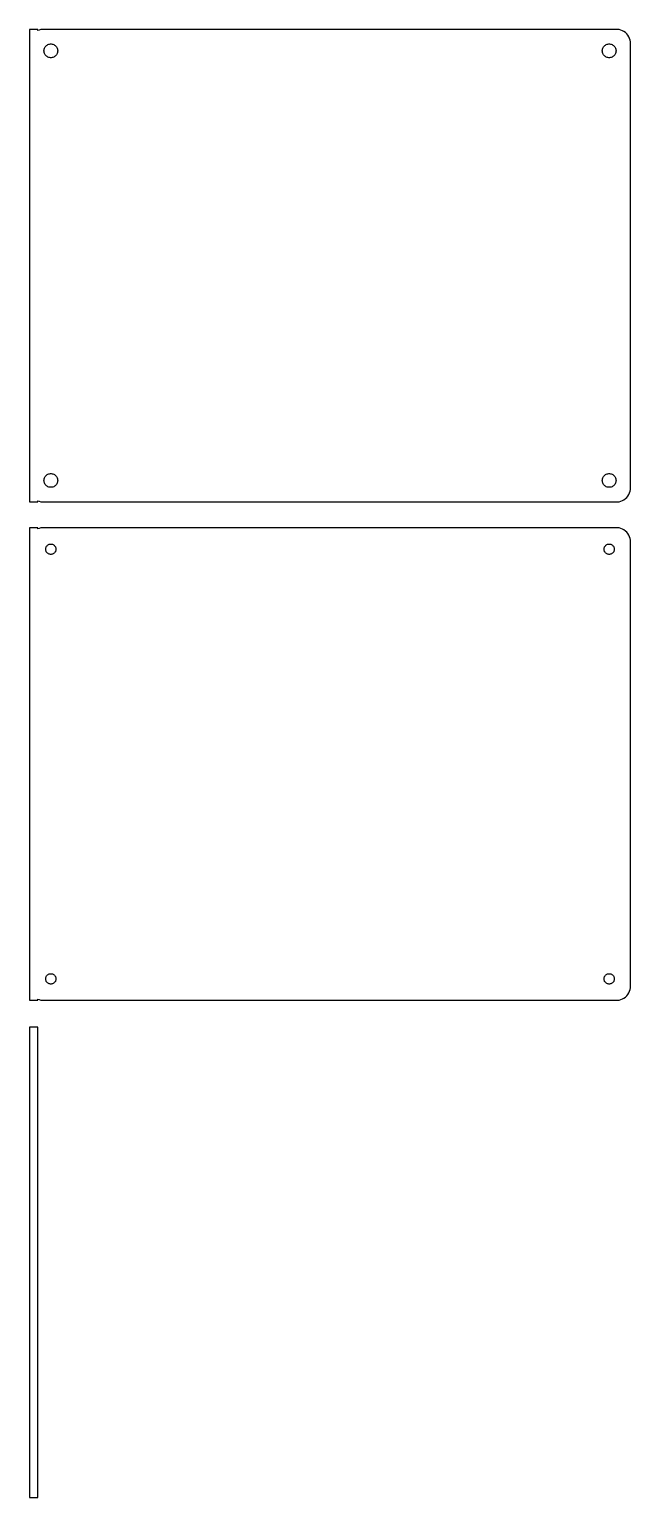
# Model space of a CAD drawing. Header units: metres. Extents: x -105 to 105, y -82 to 430.
import ezdxf

# ---------------------------------------------------------------- set-up
doc = ezdxf.new("R2010")
doc.units = ezdxf.units.M

msp = doc.modelspace()

# ---------------------------------------------------------------- linework, layer by layer
for p, q in [((-102, 430.49), (-105, 430.49)), ((-105, 430.49), (-105, 265.51)), ((-102, 430.075), (-102, 430.49)), ((-101.545, 430.255), (-102, 430.075)), ((-100.937, 430.411), (-101.545, 430.255)), ((-100.314, 430.49), (-100.937, 430.411)), ((100.314, 430.49), (-100.314, 430.49)), ((100.937, 430.411), (100.314, 430.49)), ((101.545, 430.255), (100.937, 430.411)), ((102.129, 430.024), (101.545, 430.255)), ((102.679, 429.722), (102.129, 430.024)), ((103.187, 429.353), (102.679, 429.722)), ((103.645, 428.923), (103.187, 429.353)), ((104.045, 428.439), (103.645, 428.923)), ((104.382, 427.909), (104.045, 428.439)), ((104.649, 427.341), (104.382, 427.909)), ((104.843, 426.743), (104.649, 427.341)), ((104.961, 426.127), (104.843, 426.743)), ((105, 425.5), (104.961, 426.127)), ((105, 270.5), (105, 425.5)), ((-99.9, 423), (-99.8811, 423.301)), ((-99.8811, 422.699), (-99.9, 423)), ((-99.8811, 423.301), (-99.8246, 423.597)), ((-99.8246, 422.403), (-99.8811, 422.699)), ((-99.8246, 423.597), (-99.7315, 423.883)), ((-99.7315, 422.117), (-99.8246, 422.403)), ((-99.7315, 423.883), (-99.6031, 424.156)), ((-99.6031, 421.844), (-99.7315, 422.117)), ((-99.6031, 424.156), (-99.4416, 424.411)), ((-99.4416, 421.589), (-99.6031, 421.844)), ((-99.4416, 424.411), (-99.2495, 424.643)), ((-99.2495, 421.357), (-99.4416, 421.589)), ((-99.2495, 424.643), (-99.0298, 424.849)), ((-99.0298, 421.151), (-99.2495, 421.357)), ((-99.0298, 424.849), (-98.786, 425.026)), ((-98.786, 420.974), (-99.0298, 421.151)), ((-98.786, 425.026), (-98.5219, 425.172)), ((-98.5219, 420.828), (-98.786, 420.974)), ((-98.5219, 425.172), (-98.2416, 425.283)), ((-98.2416, 420.717), (-98.5219, 420.828)), ((-98.2416, 425.283), (-97.9497, 425.357)), ((-97.9497, 420.643), (-98.2416, 420.717)), ((-97.9497, 425.357), (-97.6507, 425.395)), ((-97.6507, 420.605), (-97.9497, 420.643)), ((-97.6507, 425.395), (-97.3493, 425.395)), ((-97.3493, 420.605), (-97.6507, 420.605)), ((-97.3493, 425.395), (-97.0503, 425.357)), ((-97.0503, 420.643), (-97.3493, 420.605)), ((-97.0503, 425.357), (-96.7584, 425.283)), ((-96.7584, 420.717), (-97.0503, 420.643)), ((-96.7584, 425.283), (-96.4781, 425.172)), ((-96.4781, 420.828), (-96.7584, 420.717)), ((-96.4781, 425.172), (-96.214, 425.026)), ((-96.214, 420.974), (-96.4781, 420.828)), ((-96.214, 425.026), (-95.9702, 424.849)), ((-95.9702, 421.151), (-96.214, 420.974)), ((-95.9702, 424.849), (-95.7505, 424.643)), ((-95.7505, 421.357), (-95.9702, 421.151)), ((-95.7505, 424.643), (-95.5583, 424.411)), ((-95.5583, 421.589), (-95.7505, 421.357)), ((-95.5583, 424.411), (-95.3969, 424.156)), ((-95.3969, 421.844), (-95.5583, 421.589)), ((-95.3969, 424.156), (-95.2685, 423.883)), ((-95.2685, 422.117), (-95.3969, 421.844)), ((-95.2685, 423.883), (-95.1754, 423.597)), ((-95.1754, 422.403), (-95.2685, 422.117)), ((-95.1754, 423.597), (-95.1189, 423.301)), ((-95.1189, 422.699), (-95.1754, 422.403)), ((-95.1189, 423.301), (-95.1, 423)), ((-95.1, 423), (-95.1189, 422.699)), ((95.1, 423), (95.1189, 423.301)), ((95.1189, 422.699), (95.1, 423)), ((95.1189, 423.301), (95.1754, 423.597)), ((95.1754, 422.403), (95.1189, 422.699)), ((95.1754, 423.597), (95.2685, 423.883)), ((95.2685, 422.117), (95.1754, 422.403)), ((95.2685, 423.883), (95.3969, 424.156)), ((95.3969, 421.844), (95.2685, 422.117)), ((95.3969, 424.156), (95.5583, 424.411)), ((95.5583, 421.589), (95.3969, 421.844)), ((95.5583, 424.411), (95.7505, 424.643)), ((95.7505, 421.357), (95.5583, 421.589)), ((95.7505, 424.643), (95.9702, 424.849)), ((95.9702, 421.151), (95.7505, 421.357)), ((95.9702, 424.849), (96.214, 425.026)), ((96.214, 420.974), (95.9702, 421.151)), ((96.214, 425.026), (96.4781, 425.172)), ((96.4781, 420.828), (96.214, 420.974)), ((96.4781, 425.172), (96.7584, 425.283)), ((96.7584, 420.717), (96.4781, 420.828)), ((96.7584, 425.283), (97.0503, 425.357)), ((97.0503, 420.643), (96.7584, 420.717)), ((97.0503, 425.357), (97.3493, 425.395)), ((97.3493, 420.605), (97.0503, 420.643)), ((97.3493, 425.395), (97.6507, 425.395)), ((97.6507, 420.605), (97.3493, 420.605)), ((97.6507, 425.395), (97.9497, 425.357)), ((97.9497, 420.643), (97.6507, 420.605)), ((97.9497, 425.357), (98.2416, 425.283)), ((98.2416, 420.717), (97.9497, 420.643)), ((98.2416, 425.283), (98.5219, 425.172)), ((98.5219, 420.828), (98.2416, 420.717)), ((98.5219, 425.172), (98.786, 425.026)), ((98.786, 420.974), (98.5219, 420.828)), ((98.786, 425.026), (99.0298, 424.849)), ((99.0298, 421.151), (98.786, 420.974)), ((99.0298, 424.849), (99.2495, 424.643)), ((99.2495, 421.357), (99.0298, 421.151)), ((99.2495, 424.643), (99.4416, 424.411)), ((99.4416, 421.589), (99.2495, 421.357)), ((99.4416, 424.411), (99.6031, 424.156)), ((99.6031, 421.844), (99.4416, 421.589)), ((99.6031, 424.156), (99.7315, 423.883)), ((99.7315, 422.117), (99.6031, 421.844)), ((99.7315, 423.883), (99.8246, 423.597)), ((99.8246, 422.403), (99.7315, 422.117)), ((99.8246, 423.597), (99.8811, 423.301)), ((99.8811, 422.699), (99.8246, 422.403)), ((99.8811, 423.301), (99.9, 423)), ((99.9, 423), (99.8811, 422.699)), ((-99.9, 273), (-99.8811, 273.301)), ((-99.8811, 272.699), (-99.9, 273)), ((-99.8811, 273.301), (-99.8246, 273.597)), ((-99.8246, 272.403), (-99.8811, 272.699)), ((-99.8246, 273.597), (-99.7315, 273.883)), ((-99.7315, 272.117), (-99.8246, 272.403)), ((-99.7315, 273.883), (-99.6031, 274.156)), ((-99.6031, 271.844), (-99.7315, 272.117)), ((-99.6031, 274.156), (-99.4416, 274.411)), ((-99.4416, 271.589), (-99.6031, 271.844)), ((-99.4416, 274.411), (-99.2495, 274.643)), ((-99.2495, 274.643), (-99.0298, 274.849)), ((-99.0298, 274.849), (-98.786, 275.026)), ((-98.786, 275.026), (-98.5219, 275.172)), ((-98.5219, 275.172), (-98.2416, 275.283)), ((-98.2416, 275.283), (-97.9497, 275.357)), ((-97.9497, 275.357), (-97.6507, 275.395)), ((-97.6507, 275.395), (-97.3493, 275.395)), ((-97.3493, 275.395), (-97.0503, 275.357)), ((-97.0503, 275.357), (-96.7584, 275.283)), ((-96.7584, 275.283), (-96.4781, 275.172)), ((-96.4781, 275.172), (-96.214, 275.026)), ((-96.214, 275.026), (-95.9702, 274.849)), ((-95.9702, 274.849), (-95.7505, 274.643)), ((-95.7505, 274.643), (-95.5583, 274.411)), ((-95.5583, 274.411), (-95.3969, 274.156)), ((-95.3969, 271.844), (-95.5583, 271.589)), ((-95.3969, 274.156), (-95.2685, 273.883)), ((-95.2685, 272.117), (-95.3969, 271.844)), ((-95.2685, 273.883), (-95.1754, 273.597)), ((-95.1754, 272.403), (-95.2685, 272.117)), ((-95.1754, 273.597), (-95.1189, 273.301)), ((-95.1189, 272.699), (-95.1754, 272.403)), ((-95.1189, 273.301), (-95.1, 273)), ((-95.1, 273), (-95.1189, 272.699)), ((95.1, 273), (95.1189, 273.301)), ((95.1189, 272.699), (95.1, 273)), ((95.1189, 273.301), (95.1754, 273.597)), ((95.1754, 272.403), (95.1189, 272.699)), ((95.1754, 273.597), (95.2685, 273.883)), ((95.2685, 272.117), (95.1754, 272.403)), ((95.2685, 273.883), (95.3969, 274.156)), ((95.3969, 271.844), (95.2685, 272.117)), ((95.3969, 274.156), (95.5583, 274.411)), ((95.5583, 271.589), (95.3969, 271.844)), ((95.5583, 274.411), (95.7505, 274.643)), ((95.7505, 274.643), (95.9702, 274.849)), ((95.9702, 274.849), (96.214, 275.026)), ((96.214, 275.026), (96.4781, 275.172)), ((96.4781, 275.172), (96.7584, 275.283)), ((96.7584, 275.283), (97.0503, 275.357)), ((97.0503, 275.357), (97.3493, 275.395)), ((97.3493, 275.395), (97.6507, 275.395)), ((97.6507, 275.395), (97.9497, 275.357)), ((97.9497, 275.357), (98.2416, 275.283)), ((98.2416, 275.283), (98.5219, 275.172)), ((98.5219, 275.172), (98.786, 275.026)), ((98.786, 275.026), (99.0298, 274.849)), ((99.0298, 274.849), (99.2495, 274.643)), ((99.2495, 274.643), (99.4416, 274.411)), ((99.4416, 274.411), (99.6031, 274.156)), ((99.6031, 271.844), (99.4416, 271.589)), ((99.6031, 274.156), (99.7315, 273.883)), ((99.7315, 272.117), (99.6031, 271.844)), ((99.7315, 273.883), (99.8246, 273.597)), ((99.8246, 272.403), (99.7315, 272.117)), ((99.8246, 273.597), (99.8811, 273.301)), ((99.8811, 272.699), (99.8246, 272.403)), ((99.8811, 273.301), (99.9, 273)), ((99.9, 273), (99.8811, 272.699)), ((-99.2495, 271.357), (-99.4416, 271.589)), ((-99.0298, 271.151), (-99.2495, 271.357)), ((-98.786, 270.974), (-99.0298, 271.151)), ((-98.5219, 270.828), (-98.786, 270.974)), ((-98.2416, 270.717), (-98.5219, 270.828)), ((-97.9497, 270.643), (-98.2416, 270.717)), ((-97.6507, 270.605), (-97.9497, 270.643)), ((-97.3493, 270.605), (-97.6507, 270.605)), ((-97.0503, 270.643), (-97.3493, 270.605)), ((-96.7584, 270.717), (-97.0503, 270.643)), ((-96.4781, 270.828), (-96.7584, 270.717)), ((-96.214, 270.974), (-96.4781, 270.828)), ((-95.9702, 271.151), (-96.214, 270.974)), ((-95.7505, 271.357), (-95.9702, 271.151)), ((-95.5583, 271.589), (-95.7505, 271.357)), ((95.7505, 271.357), (95.5583, 271.589)), ((95.9702, 271.151), (95.7505, 271.357)), ((96.214, 270.974), (95.9702, 271.151)), ((96.4781, 270.828), (96.214, 270.974)), ((96.7584, 270.717), (96.4781, 270.828)), ((97.0503, 270.643), (96.7584, 270.717)), ((97.3493, 270.605), (97.0503, 270.643)), ((97.6507, 270.605), (97.3493, 270.605)), ((97.9497, 270.643), (97.6507, 270.605)), ((98.2416, 270.717), (97.9497, 270.643)), ((98.5219, 270.828), (98.2416, 270.717)), ((98.786, 270.974), (98.5219, 270.828)), ((99.0298, 271.151), (98.786, 270.974)), ((99.2495, 271.357), (99.0298, 271.151)), ((99.4416, 271.589), (99.2495, 271.357)), ((102.679, 266.278), (103.187, 266.647)), ((103.187, 266.647), (103.645, 267.077)), ((103.645, 267.077), (104.045, 267.561)), ((104.045, 267.561), (104.382, 268.091)), ((104.382, 268.091), (104.649, 268.659)), ((104.649, 268.659), (104.843, 269.257)), ((104.843, 269.257), (104.961, 269.873)), ((104.961, 269.873), (105, 270.5)), ((-105, 265.51), (-102, 265.51)), ((-102, 265.925), (-101.545, 265.745)), ((-102, 265.51), (-102, 265.925)), ((-101.545, 265.745), (-100.937, 265.589)), ((-100.937, 265.589), (-100.314, 265.51)), ((-100.314, 265.51), (100.314, 265.51)), ((100.314, 265.51), (100.937, 265.589)), ((100.937, 265.589), (101.545, 265.745)), ((101.545, 265.745), (102.129, 265.976)), ((102.129, 265.976), (102.679, 266.278)), ((-102, 256.49), (-105, 256.49)), ((-105, 256.49), (-105, 91.5099)), ((-102, 256.075), (-102, 256.49)), ((-100.937, 256.411), (-101.545, 256.255)), ((-100.314, 256.49), (-100.937, 256.411)), ((100.314, 256.49), (-100.314, 256.49)), ((100.937, 256.411), (100.314, 256.49)), ((101.545, 256.255), (100.937, 256.411)), ((-101.545, 256.255), (-102, 256.075)), ((102.129, 256.024), (101.545, 256.255)), ((102.679, 255.722), (102.129, 256.024)), ((103.187, 255.353), (102.679, 255.722)), ((103.645, 254.923), (103.187, 255.353)), ((104.045, 254.439), (103.645, 254.923)), ((104.382, 253.909), (104.045, 254.439)), ((104.649, 253.341), (104.382, 253.909)), ((104.843, 252.743), (104.649, 253.341)), ((104.961, 252.127), (104.843, 252.743)), ((105, 251.5), (104.961, 252.127)), ((105, 96.5), (105, 251.5)), ((-99.3, 249), (-99.2858, 249.226)), ((-99.2858, 248.774), (-99.3, 249)), ((-99.2858, 249.226), (-99.2434, 249.448)), ((-99.2434, 248.552), (-99.2858, 248.774)), ((-99.2434, 249.448), (-99.1736, 249.663)), ((-99.1736, 248.337), (-99.2434, 248.552)), ((-99.1736, 249.663), (-99.0773, 249.867)), ((-99.0773, 248.133), (-99.1736, 248.337)), ((-99.0773, 249.867), (-98.9562, 250.058)), ((-98.9562, 247.942), (-99.0773, 248.133)), ((-98.9562, 250.058), (-98.8121, 250.232)), ((-98.8121, 247.768), (-98.9562, 247.942)), ((-98.8121, 250.232), (-98.6474, 250.387)), ((-98.6474, 247.613), (-98.8121, 247.768)), ((-98.6474, 250.387), (-98.4645, 250.52)), ((-98.4645, 247.48), (-98.6474, 247.613)), ((-98.4645, 250.52), (-98.2664, 250.629)), ((-98.2664, 247.371), (-98.4645, 247.48)), ((-98.2664, 250.629), (-98.0562, 250.712)), ((-98.0562, 247.288), (-98.2664, 247.371)), ((-98.0562, 250.712), (-97.8373, 250.768)), ((-97.8373, 247.232), (-98.0562, 247.288)), ((-97.8373, 250.768), (-97.613, 250.796)), ((-97.613, 247.204), (-97.8373, 247.232)), ((-97.613, 250.796), (-97.387, 250.796)), ((-97.387, 247.204), (-97.613, 247.204)), ((-97.387, 250.796), (-97.1627, 250.768)), ((-97.1627, 247.232), (-97.387, 247.204)), ((-97.1627, 250.768), (-96.9438, 250.712)), ((-96.9438, 247.288), (-97.1627, 247.232)), ((-96.9438, 250.712), (-96.7336, 250.629)), ((-96.7336, 247.371), (-96.9438, 247.288)), ((-96.7336, 250.629), (-96.5355, 250.52)), ((-96.5355, 247.48), (-96.7336, 247.371)), ((-96.5355, 250.52), (-96.3526, 250.387)), ((-96.3526, 247.613), (-96.5355, 247.48)), ((-96.3526, 250.387), (-96.1879, 250.232)), ((-96.1879, 247.768), (-96.3526, 247.613)), ((-96.1879, 250.232), (-96.0438, 250.058)), ((-96.0438, 247.942), (-96.1879, 247.768)), ((-96.0438, 250.058), (-95.9226, 249.867)), ((-95.9226, 248.133), (-96.0438, 247.942)), ((-95.9226, 249.867), (-95.8264, 249.663)), ((-95.8264, 248.337), (-95.9226, 248.133)), ((-95.8264, 249.663), (-95.7565, 249.448)), ((-95.7565, 248.552), (-95.8264, 248.337)), ((-95.7565, 249.448), (-95.7142, 249.226)), ((-95.7142, 248.774), (-95.7565, 248.552)), ((-95.7142, 249.226), (-95.7, 249)), ((-95.7, 249), (-95.7142, 248.774)), ((95.7, 249), (95.7142, 249.226)), ((95.7142, 248.774), (95.7, 249)), ((95.7142, 249.226), (95.7565, 249.448)), ((95.7565, 248.552), (95.7142, 248.774)), ((95.7565, 249.448), (95.8264, 249.663)), ((95.8264, 248.337), (95.7565, 248.552)), ((95.8264, 249.663), (95.9226, 249.867)), ((95.9226, 248.133), (95.8264, 248.337)), ((95.9226, 249.867), (96.0438, 250.058)), ((96.0438, 247.942), (95.9226, 248.133)), ((96.0438, 250.058), (96.1879, 250.232)), ((96.1879, 247.768), (96.0438, 247.942)), ((96.1879, 250.232), (96.3526, 250.387)), ((96.3526, 247.613), (96.1879, 247.768)), ((96.3526, 250.387), (96.5355, 250.52)), ((96.5355, 247.48), (96.3526, 247.613)), ((96.5355, 250.52), (96.7336, 250.629)), ((96.7336, 247.371), (96.5355, 247.48)), ((96.7336, 250.629), (96.9438, 250.712)), ((96.9438, 247.288), (96.7336, 247.371)), ((96.9438, 250.712), (97.1627, 250.768)), ((97.1627, 247.232), (96.9438, 247.288)), ((97.1627, 250.768), (97.387, 250.796)), ((97.387, 247.204), (97.1627, 247.232)), ((97.387, 250.796), (97.613, 250.796)), ((97.613, 247.204), (97.387, 247.204)), ((97.613, 250.796), (97.8373, 250.768)), ((97.8373, 247.232), (97.613, 247.204)), ((97.8373, 250.768), (98.0562, 250.712)), ((98.0562, 247.288), (97.8373, 247.232)), ((98.0562, 250.712), (98.2664, 250.629)), ((98.2664, 247.371), (98.0562, 247.288)), ((98.2664, 250.629), (98.4645, 250.52)), ((98.4645, 247.48), (98.2664, 247.371)), ((98.4645, 250.52), (98.6474, 250.387)), ((98.6474, 247.613), (98.4645, 247.48)), ((98.6474, 250.387), (98.8121, 250.232)), ((98.8121, 247.768), (98.6474, 247.613)), ((98.8121, 250.232), (98.9562, 250.058)), ((98.9562, 247.942), (98.8121, 247.768)), ((98.9562, 250.058), (99.0773, 249.867)), ((99.0773, 248.133), (98.9562, 247.942)), ((99.0773, 249.867), (99.1736, 249.663)), ((99.1736, 248.337), (99.0773, 248.133)), ((99.1736, 249.663), (99.2434, 249.448)), ((99.2434, 248.552), (99.1736, 248.337)), ((99.2434, 249.448), (99.2858, 249.226)), ((99.2858, 248.774), (99.2434, 248.552)), ((99.2858, 249.226), (99.3, 249)), ((99.3, 249), (99.2858, 248.774)), ((-99.3, 99), (-99.2858, 99.2256)), ((-99.2858, 98.7744), (-99.3, 99)), ((-99.2858, 99.2256), (-99.2434, 99.4476)), ((-99.2434, 98.5524), (-99.2858, 98.7744)), ((-99.2434, 99.4476), (-99.1736, 99.6626)), ((-99.1736, 98.3374), (-99.2434, 98.5524)), ((-99.1736, 99.6626), (-99.0773, 99.8672)), ((-99.0773, 98.1328), (-99.1736, 98.3374)), ((-99.0773, 99.8672), (-98.9562, 100.058)), ((-98.9562, 97.942), (-99.0773, 98.1328)), ((-98.9562, 100.058), (-98.8121, 100.232)), ((-98.8121, 97.7678), (-98.9562, 97.942)), ((-98.8121, 100.232), (-98.6474, 100.387)), ((-98.6474, 97.6131), (-98.8121, 97.7678)), ((-98.6474, 100.387), (-98.4645, 100.52)), ((-98.4645, 97.4802), (-98.6474, 97.6131)), ((-98.4645, 100.52), (-98.2664, 100.629)), ((-98.2664, 97.3713), (-98.4645, 97.4802)), ((-98.2664, 100.629), (-98.0562, 100.712)), ((-98.0562, 100.712), (-97.8373, 100.768)), ((-97.8373, 100.768), (-97.613, 100.796)), ((-97.613, 100.796), (-97.387, 100.796)), ((-97.387, 100.796), (-97.1627, 100.768)), ((-97.1627, 100.768), (-96.9438, 100.712)), ((-96.9438, 100.712), (-96.7336, 100.629)), ((-96.7336, 100.629), (-96.5355, 100.52)), ((-96.5355, 97.4802), (-96.7336, 97.3713)), ((-96.5355, 100.52), (-96.3526, 100.387)), ((-96.3526, 97.6131), (-96.5355, 97.4802)), ((-96.3526, 100.387), (-96.1879, 100.232)), ((-96.1879, 97.7678), (-96.3526, 97.6131)), ((-96.1879, 100.232), (-96.0438, 100.058)), ((-96.0438, 97.942), (-96.1879, 97.7678)), ((-96.0438, 100.058), (-95.9226, 99.8672)), ((-95.9226, 98.1328), (-96.0438, 97.942)), ((-95.9226, 99.8672), (-95.8264, 99.6626)), ((-95.8264, 98.3374), (-95.9226, 98.1328)), ((-95.8264, 99.6626), (-95.7565, 99.4476)), ((-95.7565, 98.5524), (-95.8264, 98.3374)), ((-95.7565, 99.4476), (-95.7142, 99.2256)), ((-95.7142, 98.7744), (-95.7565, 98.5524)), ((-95.7142, 99.2256), (-95.7, 99)), ((-95.7, 99), (-95.7142, 98.7744)), ((95.7, 99), (95.7142, 99.2256)), ((95.7142, 98.7744), (95.7, 99)), ((95.7142, 99.2256), (95.7565, 99.4476)), ((95.7565, 98.5524), (95.7142, 98.7744)), ((95.7565, 99.4476), (95.8264, 99.6626)), ((95.8264, 98.3374), (95.7565, 98.5524)), ((95.8264, 99.6626), (95.9226, 99.8672)), ((95.9226, 98.1328), (95.8264, 98.3374)), ((95.9226, 99.8672), (96.0438, 100.058)), ((96.0438, 97.942), (95.9226, 98.1328)), ((96.0438, 100.058), (96.1879, 100.232)), ((96.1879, 97.7678), (96.0438, 97.942)), ((96.1879, 100.232), (96.3526, 100.387)), ((96.3526, 97.6131), (96.1879, 97.7678)), ((96.3526, 100.387), (96.5355, 100.52)), ((96.5355, 97.4802), (96.3526, 97.6131)), ((96.5355, 100.52), (96.7336, 100.629)), ((96.7336, 97.3713), (96.5355, 97.4802)), ((96.7336, 100.629), (96.9438, 100.712)), ((96.9438, 100.712), (97.1627, 100.768)), ((97.1627, 100.768), (97.387, 100.796)), ((97.387, 100.796), (97.613, 100.796)), ((97.613, 100.796), (97.8373, 100.768)), ((97.8373, 100.768), (98.0562, 100.712)), ((98.0562, 100.712), (98.2664, 100.629)), ((98.2664, 100.629), (98.4645, 100.52)), ((98.4645, 97.4802), (98.2664, 97.3713)), ((98.4645, 100.52), (98.6474, 100.387)), ((98.6474, 97.6131), (98.4645, 97.4802)), ((98.6474, 100.387), (98.8121, 100.232)), ((98.8121, 97.7678), (98.6474, 97.6131)), ((98.8121, 100.232), (98.9562, 100.058)), ((98.9562, 97.942), (98.8121, 97.7678)), ((98.9562, 100.058), (99.0773, 99.8672)), ((99.0773, 98.1328), (98.9562, 97.942)), ((99.0773, 99.8672), (99.1736, 99.6626)), ((99.1736, 98.3374), (99.0773, 98.1328)), ((99.1736, 99.6626), (99.2434, 99.4476)), ((99.2434, 98.5524), (99.1736, 98.3374)), ((99.2434, 99.4476), (99.2858, 99.2256)), ((99.2858, 98.7744), (99.2434, 98.5524)), ((99.2858, 99.2256), (99.3, 99)), ((99.3, 99), (99.2858, 98.7744)), ((-98.0562, 97.2881), (-98.2664, 97.3713)), ((-97.8373, 97.2319), (-98.0562, 97.2881)), ((-97.613, 97.2036), (-97.8373, 97.2319)), ((-97.387, 97.2036), (-97.613, 97.2036)), ((-97.1627, 97.2319), (-97.387, 97.2036)), ((-96.9438, 97.2881), (-97.1627, 97.2319)), ((-96.7336, 97.3713), (-96.9438, 97.2881)), ((96.9438, 97.2881), (96.7336, 97.3713)), ((97.1627, 97.2319), (96.9438, 97.2881)), ((97.387, 97.2036), (97.1627, 97.2319)), ((97.613, 97.2036), (97.387, 97.2036)), ((97.8373, 97.2319), (97.613, 97.2036)), ((98.0562, 97.2881), (97.8373, 97.2319)), ((98.2664, 97.3713), (98.0562, 97.2881)), ((102.129, 91.9759), (102.679, 92.2784)), ((102.679, 92.2784), (103.187, 92.6474)), ((103.187, 92.6474), (103.645, 93.0773)), ((103.645, 93.0773), (104.045, 93.5611)), ((104.045, 93.5611), (104.382, 94.0912)), ((104.382, 94.0912), (104.649, 94.6594)), ((104.649, 94.6594), (104.843, 95.2566)), ((104.843, 95.2566), (104.961, 95.8733)), ((104.961, 95.8733), (105, 96.5)), ((-105, 91.5099), (-102, 91.5099)), ((-102, 91.9248), (-101.545, 91.7447)), ((-102, 91.5099), (-102, 91.9248)), ((-101.545, 91.7447), (-100.937, 91.5886)), ((-100.937, 91.5886), (-100.314, 91.5099)), ((-100.314, 91.5099), (100.314, 91.5099)), ((100.314, 91.5099), (100.937, 91.5886)), ((100.937, 91.5886), (101.545, 91.7447)), ((101.545, 91.7447), (102.129, 91.9759)), ((-102, 82.1148), (-105, 82.1148)), ((-105, 82.1148), (-105, -82.1148)), ((-102, -82.1148), (-102, 82.1148)), ((-105, -82.1148), (-102, -82.1148))]:
    msp.add_line(p, q)

doc.saveas('drawing.dxf')
